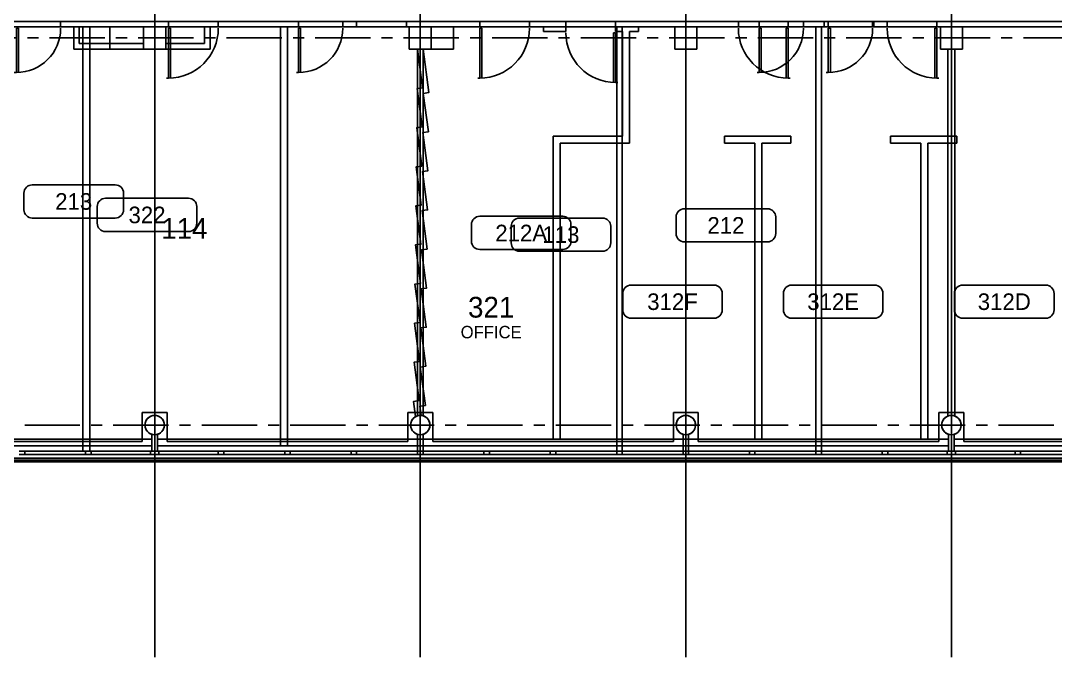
# Model space of a CAD drawing. Header units: inches. Extents: x -116 to 4157, y -436 to 3586.
# Drawn here: x 2633 to 3381, y 2417 to 2877 of the extents above; entities that cross this region are included whole.
import ezdxf
from ezdxf.enums import TextEntityAlignment as Align

# ---------------------------------------------------------------- set-up
doc = ezdxf.new("R2010")
doc.units = ezdxf.units.IN
doc.header["$LTSCALE"] = 32
doc.header["$MEASUREMENT"] = 0
doc.linetypes.add('CENTER', pattern=[2, 1.25, -0.25, 0.25, -0.25])
doc.layers.get('0').update_dxf_attribs({"color": 5, "linetype": 'CONTINUOUS'})
for name, color, linetype in [('F1-BLDG1', 7, 'CONTINUOUS'), ('F1-BLDG3', 161, 'CONTINUOUS'), ('f1-bldg4', 2, 'CONTINUOUS'), ('F1-DOOR1', 3, 'CONTINUOUS'), ('F1-RMNOS', 3, 'CONTINUOUS'), ('F1-WINDOW1', 1, 'CONTINUOUS'), ('F1-WINDOW2', 4, 'CONTINUOUS'), ('F2-BLDG1', 7, 'CONTINUOUS'), ('F2-BLDG3', 161, 'CONTINUOUS'), ('f2-bldg4', 2, 'CONTINUOUS'), ('F2-DOOR1', 3, 'CONTINUOUS'), ('F2-RMNOS', 3, 'CONTINUOUS'), ('F2-WINDOW1', 1, 'CONTINUOUS'), ('F2-WINDOW2', 4, 'CONTINUOUS'), ('F3-BLDG1', 7, 'CONTINUOUS'), ('F3-BLDG3', 161, 'CONTINUOUS'), ('f3-bldg4', 2, 'CONTINUOUS'), ('F3-DOOR1', 3, 'CONTINUOUS'), ('F3-RMNOS', 3, 'CONTINUOUS'), ('F3-WINDOW1', 1, 'CONTINUOUS'), ('F3-WINDOW2', 4, 'CONTINUOUS'), ('FB-BLDG1', 7, 'CONTINUOUS'), ('rmcode', 7, 'CONTINUOUS')]:
    doc.layers.add(name, color=color, linetype=linetype)
for name, color, linetype, plot in [('F1-CENTER-MISC', 240, 'CENTER', False), ('F1-COLUMN1', 8, 'CONTINUOUS', False), ('F2-COLUMN1', 8, 'CONTINUOUS', False), ('F3-COLUMN1', 8, 'CONTINUOUS', False), ('fb-centermisc1', 20, 'CENTER', False)]:
    doc.layers.add(name, color=color, linetype=linetype, plot=plot)
doc.styles.add('rmcode', font='noting.shx')
doc.styles.add('RMNOS', font='HANDLET.SHX')

# ---------------------------------------------------------------- blocks, each defined once
blk = doc.blocks.new('ADR-36L')
for p, q in [((0, 37), (-1.5, 37)), ((0, 1), (0, 37)), ((1.5, 1), (1.5, 36.97)), ((0, 1), (1.5, 1))]:
    blk.add_line(p, q)
blk.add_arc((0, 1), 36, 0, 90)
blk = doc.blocks.new('ADR-36R')
for p, q in [((-1.5, 1), (-1.5, 36.97)), ((0, 1), (0, 37)), ((0, 37), (1.5, 37)), ((0, 1), (-1.5, 1))]:
    blk.add_line(p, q)
blk.add_arc((0, 1), 36, 90, 180)
blk = doc.blocks.new('ADR-32R')
for p, q in [((-1.5, 1), (-1.5, 32.96)), ((0, 1), (0, 33)), ((0, 33), (1.5, 33)), ((0, 1), (-1.5, 1))]:
    blk.add_line(p, q)
blk.add_arc((0, 1), 32, 90, 180)
blk = doc.blocks.new('RMNOS')
at = {"color": 11}
for p, q in [((-0.3125, 0.125), (0.3125, 0.125)), ((-0.375, -0.0625), (-0.375, 0.0625)), ((0.375, 0.0625), (0.375, -0.0625)), ((0.3125, -0.125), (-0.3125, -0.125))]:
    blk.add_line(p, q, dxfattribs=at)
for centre, start, end in [((-0.3125, 0.0625), 90, 180), ((0.3125, 0.0625), 0, 90), ((-0.3125, -0.0625), 180, 270), ((0.3125, -0.0625), 270, 0)]:
    blk.add_arc(centre, 0.0625, start, end, dxfattribs=at)
at = {"color": 9, "style": 'RMNOS'}
blk.add_attdef('ROOM', text='', height=0.125, dxfattribs=at).set_placement((0, 0), align=Align.MIDDLE)
blk = doc.blocks.new('RMNOS-1')
at = {"color": 9, "style": 'RMNOS'}
blk.add_attdef('ROOM', text='', height=0.15625, dxfattribs=at).set_placement((0, 0), align=Align.MIDDLE)
at = {"layer": 'rmcode', "color": 61, "style": 'rmcode'}
for tag, p in [('RMCODE-1', (0, -0.1875)), ('RMCODE-2', (0, -0.34375))]:
    blk.add_attdef(tag, text='', height=0.09375, dxfattribs=at).set_placement(p, align=Align.MIDDLE)

msp = doc.modelspace()

# ---------------------------------------------------------------- linework, layer by layer
at = {"layer": 'F1-BLDG1'}
for p, q in [((2740.03, 2877), (2392.28, 2877)), ((2678.03, 2873), (2562.03, 2873)), ((2678.03, 2873), (2678.03, 2566)), ((2697.53, 2873), (2683.03, 2873)), ((2683.03, 2873), (2683.03, 2566)), ((2697.53, 2857), (2697.53, 2873)), ((2738.03, 2857), (2738.03, 2873)), ((2740.03, 2873), (2738.03, 2873)), ((2740.03, 2873), (2740.03, 2877)), ((3259.53, 2877), (2776.03, 2877)), ((2776.03, 2877), (2776.03, 2873)), ((2821.03, 2873), (2776.03, 2873)), ((2821.03, 2570), (2821.03, 2873)), ((2914.03, 2873), (2826.03, 2873)), ((2826.03, 2570), (2826.03, 2873)), ((2914.03, 2873), (2914.03, 2857)), ((3106.03, 2873), (2946.03, 2873)), ((2946.03, 2857), (2946.03, 2873)), ((3106.03, 2873), (3106.03, 2857)), ((3122.03, 2857), (3122.03, 2873)), ((3259.53, 2873), (3122.03, 2873)), ((3259.53, 2877), (3259.53, 2873)), ((3598.28, 2877), (3295.53, 2877)), ((3295.53, 2877), (3295.53, 2873)), ((3298.03, 2873), (3295.53, 2873)), ((3298.03, 2873), (3298.03, 2857)), ((3314.03, 2857), (3314.03, 2873)), ((3490.03, 2873), (3314.03, 2873)), ((2697.53, 2857), (2738.03, 2857)), ((2914.03, 2857), (2946.03, 2857)), ((3106.03, 2857), (3122.03, 2857)), ((3298.03, 2857), (3303.53, 2857)), ((3303.53, 2591.54), (3303.53, 2857)), ((3308.53, 2591.54), (3308.53, 2857)), ((3308.53, 2857), (3314.03, 2857)), ((2728.03, 2566), (2728.03, 2578.29)), ((2732.03, 2578.29), (2732.03, 2566)), ((3304.03, 2566), (3304.03, 2578.29)), ((3308.03, 2578.29), (3308.03, 2566)), ((2683.03, 2566), (2678.03, 2566)), ((2732.03, 2566), (2728.03, 2566)), ((3308.03, 2566), (3304.03, 2566))]:
    msp.add_line(p, q, dxfattribs=at)
for centre in [(2922.03, 2585), (3114.03, 2585)]:
    msp.add_circle(centre, 7, dxfattribs=at)
for centre, start, end in [((2730.03, 2585), 286.60155, 253.39845), ((3306.03, 2585), 110.92483, 253.39845), ((3306.03, 2585), 286.60155, 69.07517)]:
    msp.add_arc(centre, 7, start, end, dxfattribs=at)
at = {"layer": 'F1-BLDG3'}
for p, q in [((2348.03, 2570), (2678.03, 2570)), ((2683.03, 2570), (2728.03, 2570)), ((2732.03, 2570), (3304.03, 2570)), ((3308.03, 2570), (3688.03, 2570)), ((3880.03, 2559.5), (1816.03, 2559.5))]:
    msp.add_line(p, q, dxfattribs=at)
at = {"layer": 'f1-bldg4'}
for p, q in [((2678.03, 2574.75), (2348.03, 2574.75)), ((2728.03, 2574.75), (2683.03, 2574.75)), ((2821.03, 2574.75), (2732.03, 2574.75)), ((3304.03, 2574.75), (2826.03, 2574.75)), ((3688.03, 2574.75), (3308.03, 2574.75)), ((3880.03, 2558.5), (1816.03, 2558.5))]:
    msp.add_line(p, q, dxfattribs=at)
at = {"layer": 'F1-CENTER-MISC'}
for p, q in [((2730.03, 3317), (2730.03, 2417)), ((2730.03, 3317), (2730.03, 2417)), ((2922.03, 3317), (2922.03, 2417)), ((2922.03, 3317), (2922.03, 2417)), ((3114.03, 3317), (3114.03, 2417)), ((3114.03, 3317), (3114.03, 2417)), ((3306.03, 3317), (3306.03, 2417)), ((3306.03, 3317), (3306.03, 2417)), ((3956.03, 2873), (1688.03, 2873)), ((3956.03, 2585), (1688.03, 2585))]:
    msp.add_line(p, q, dxfattribs=at)
at = {"layer": 'F1-COLUMN1'}
for p, q in [((2738.03, 2873), (2722.03, 2873)), ((2722.03, 2873), (2722.03, 2857)), ((2738.03, 2857), (2738.03, 2873)), ((2930.03, 2873), (2914.03, 2873)), ((2914.03, 2873), (2914.03, 2857)), ((2930.03, 2857), (2930.03, 2873)), ((3122.03, 2873), (3106.03, 2873)), ((3106.03, 2873), (3106.03, 2857)), ((3122.03, 2857), (3122.03, 2873)), ((3314.03, 2873), (3298.03, 2873)), ((3298.03, 2873), (3298.03, 2857)), ((3314.03, 2857), (3314.03, 2873)), ((2722.03, 2857), (2738.03, 2857)), ((2914.03, 2857), (2930.03, 2857)), ((3106.03, 2857), (3122.03, 2857)), ((3298.03, 2857), (3314.03, 2857))]:
    msp.add_line(p, q, dxfattribs=at)
for centre in [(2730.03, 2585), (2922.03, 2585), (3114.03, 2585), (3306.03, 2585)]:
    msp.add_circle(centre, 7, dxfattribs=at)
at = {"layer": 'F1-WINDOW1'}
for p, q in [((2636.03, 2566), (2680.03, 2566)), ((2684.03, 2566), (2727.03, 2566)), ((2733.03, 2566), (2776.03, 2566)), ((2780.03, 2566), (2824.03, 2566)), ((2828.03, 2566), (2872.03, 2566)), ((2876.03, 2566), (2920.03, 2566)), ((2924.03, 2566), (2968.03, 2566)), ((2972.03, 2566), (3016.03, 2566)), ((3020.03, 2566), (3064.03, 2566)), ((3068.03, 2566), (3112.03, 2566)), ((3116.03, 2566), (3160.03, 2566)), ((3164.03, 2566), (3208.03, 2566)), ((3212.03, 2566), (3256.03, 2566)), ((3260.03, 2566), (3303.03, 2566)), ((3309.03, 2566), (3352.03, 2566)), ((3356.03, 2566), (3400.03, 2566)), ((2636.03, 2563.75), (2680.03, 2563.75)), ((2684.03, 2563.75), (2727.03, 2563.75)), ((2733.03, 2563.75), (2776.03, 2563.75)), ((2780.03, 2563.75), (2824.03, 2563.75)), ((2828.03, 2563.75), (2872.03, 2563.75)), ((2876.03, 2563.75), (2920.03, 2563.75)), ((2924.03, 2563.75), (2968.03, 2563.75)), ((2972.03, 2563.75), (3016.03, 2563.75)), ((3020.03, 2563.75), (3064.03, 2563.75)), ((3068.03, 2563.75), (3112.03, 2563.75)), ((3116.03, 2563.75), (3160.03, 2563.75)), ((3164.03, 2563.75), (3208.03, 2563.75)), ((3212.03, 2563.75), (3256.03, 2563.75)), ((3260.03, 2563.75), (3303.03, 2563.75)), ((3309.03, 2563.75), (3352.03, 2563.75)), ((3356.03, 2563.75), (3400.03, 2563.75))]:
    msp.add_line(p, q, dxfattribs=at)
at = {"layer": 'F1-WINDOW2'}
for p, q in [((2636.03, 2566), (2632.03, 2566)), ((2636.03, 2563.75), (2636.03, 2566)), ((2684.03, 2566), (2680.03, 2566)), ((2680.03, 2566), (2680.03, 2563.75)), ((2684.03, 2563.75), (2684.03, 2566)), ((2730.03, 2566), (2727.03, 2566)), ((2727.03, 2566), (2727.03, 2563.75)), ((2730.03, 2566), (2733.03, 2566)), ((2733.03, 2566), (2733.03, 2563.75)), ((2776.03, 2566), (2776.03, 2563.75)), ((2780.03, 2566), (2776.03, 2566)), ((2780.03, 2563.75), (2780.03, 2566)), ((2824.03, 2566), (2824.03, 2563.75)), ((2828.03, 2566), (2824.03, 2566)), ((2828.03, 2563.75), (2828.03, 2566)), ((2876.03, 2566), (2872.03, 2566)), ((2872.03, 2566), (2872.03, 2563.75)), ((2876.03, 2563.75), (2876.03, 2566)), ((2922.03, 2566), (2920.03, 2566)), ((2920.03, 2566), (2920.03, 2563.75)), ((2922.03, 2566), (2924.03, 2566)), ((2924.03, 2566), (2924.03, 2563.75)), ((2968.03, 2566), (2968.03, 2563.75)), ((2972.03, 2566), (2968.03, 2566)), ((2972.03, 2563.75), (2972.03, 2566)), ((3016.03, 2566), (3016.03, 2563.75)), ((3020.03, 2566), (3016.03, 2566)), ((3020.03, 2563.75), (3020.03, 2566)), ((3068.03, 2566), (3064.03, 2566)), ((3064.03, 2566), (3064.03, 2563.75)), ((3068.03, 2563.75), (3068.03, 2566)), ((3114.03, 2566), (3112.03, 2566)), ((3112.03, 2566), (3112.03, 2563.75)), ((3114.03, 2566), (3116.03, 2566)), ((3116.03, 2566), (3116.03, 2563.75)), ((3160.03, 2566), (3160.03, 2563.75)), ((3164.03, 2566), (3160.03, 2566)), ((3164.03, 2563.75), (3164.03, 2566)), ((3208.03, 2566), (3208.03, 2563.75)), ((3212.03, 2566), (3208.03, 2566)), ((3212.03, 2563.75), (3212.03, 2566)), ((3260.03, 2566), (3256.03, 2566)), ((3256.03, 2566), (3256.03, 2563.75)), ((3260.03, 2563.75), (3260.03, 2566)), ((3306.03, 2566), (3303.03, 2566)), ((3303.03, 2566), (3303.03, 2563.75)), ((3306.03, 2566), (3309.03, 2566)), ((3309.03, 2566), (3309.03, 2563.75)), ((3352.03, 2566), (3352.03, 2563.75)), ((3356.03, 2566), (3352.03, 2566)), ((3356.03, 2563.75), (3356.03, 2566)), ((2632.03, 2563.75), (2636.03, 2563.75)), ((2680.03, 2563.75), (2684.03, 2563.75)), ((2727.03, 2563.75), (2730.03, 2563.75)), ((2733.03, 2563.75), (2730.03, 2563.75)), ((2776.03, 2563.75), (2780.03, 2563.75)), ((2824.03, 2563.75), (2828.03, 2563.75)), ((2872.03, 2563.75), (2876.03, 2563.75)), ((2920.03, 2563.75), (2922.03, 2563.75)), ((2924.03, 2563.75), (2922.03, 2563.75)), ((2968.03, 2563.75), (2972.03, 2563.75)), ((3016.03, 2563.75), (3020.03, 2563.75)), ((3064.03, 2563.75), (3068.03, 2563.75)), ((3112.03, 2563.75), (3114.03, 2563.75)), ((3116.03, 2563.75), (3114.03, 2563.75)), ((3160.03, 2563.75), (3164.03, 2563.75)), ((3208.03, 2563.75), (3212.03, 2563.75)), ((3256.03, 2563.75), (3260.03, 2563.75)), ((3303.03, 2563.75), (3306.03, 2563.75)), ((3309.03, 2563.75), (3306.03, 2563.75)), ((3352.03, 2563.75), (3356.03, 2563.75))]:
    msp.add_line(p, q, dxfattribs=at)
at = {"layer": 'F2-BLDG1'}
for p, q in [((2876.03, 2877), (2400.53, 2877)), ((2697.53, 2873), (2546.03, 2873)), ((2697.53, 2873), (2697.53, 2857)), ((2876.03, 2873), (2738.03, 2873)), ((2738.03, 2857), (2738.03, 2873)), ((2876.03, 2873), (2876.03, 2877)), ((2912.03, 2873), (2912.03, 2877)), ((2965.03, 2877), (2912.03, 2877)), ((2914.03, 2873), (2912.03, 2873)), ((2914.03, 2873), (2914.03, 2857)), ((2946.03, 2873), (2965.03, 2873)), ((2946.03, 2873), (2946.03, 2857)), ((2965.03, 2873), (2965.03, 2877)), ((3001.03, 2873), (3001.03, 2877)), ((3152.03, 2877), (3001.03, 2877)), ((3001.03, 2873), (3106.03, 2873)), ((3064.03, 2566), (3064.03, 2873)), ((3068.03, 2566), (3068.03, 2873)), ((3106.03, 2873), (3106.03, 2857)), ((3122.03, 2873), (3152.03, 2873)), ((3122.03, 2857), (3122.03, 2873)), ((3152.03, 2873), (3152.03, 2877)), ((3214.03, 2877), (3188.03, 2877)), ((3188.03, 2873), (3188.03, 2877)), ((3188.03, 2873), (3208.03, 2873)), ((3208.03, 2566), (3208.03, 2873)), ((3212.03, 2566), (3212.03, 2873)), ((3212.03, 2873), (3214.03, 2873)), ((3214.03, 2873), (3214.03, 2877)), ((3640.03, 2877), (3250.03, 2877)), ((3250.03, 2873), (3250.03, 2877)), ((3250.03, 2873), (3298.03, 2873)), ((3298.03, 2873), (3298.03, 2857)), ((3314.03, 2873), (3490.03, 2873)), ((3314.03, 2857), (3314.03, 2873)), ((2697.53, 2857), (2738.03, 2857)), ((2914.03, 2857), (2920.03, 2857)), ((2920.03, 2857), (2920.03, 2591.71)), ((2924.03, 2857), (2924.03, 2591.71)), ((2924.03, 2857), (2946.03, 2857)), ((3106.03, 2857), (3122.03, 2857)), ((3298.03, 2857), (3314.03, 2857)), ((2728.03, 2566), (2728.03, 2578.29)), ((2732.03, 2578.29), (2732.03, 2566)), ((2920.03, 2566), (2920.03, 2578.29)), ((2924.03, 2578.29), (2924.03, 2566)), ((3112.03, 2566), (3112.03, 2578.29)), ((3116.03, 2578.29), (3116.03, 2566)), ((3304.03, 2566), (3304.03, 2578.29)), ((3308.03, 2578.29), (3308.03, 2566)), ((2732.03, 2566), (2728.03, 2566)), ((2732.03, 2566), (2728.03, 2566)), ((2924.03, 2566), (2920.03, 2566)), ((3116.03, 2566), (3112.03, 2566)), ((3116.03, 2566), (3112.03, 2566)), ((3208.03, 2566), (3212.03, 2566)), ((3308.03, 2566), (3304.03, 2566)), ((3308.03, 2566), (3304.03, 2566)), ((3308.03, 2566), (3304.03, 2566))]:
    msp.add_line(p, q, dxfattribs=at)
for centre, start, end in [((2730.03, 2585), 286.60155, 253.39845), ((2922.03, 2585), 106.60155, 253.39845), ((2922.03, 2585), 286.60155, 73.39845), ((3114.03, 2585), 286.60155, 253.39845), ((3306.03, 2585), 286.60155, 253.39845)]:
    msp.add_arc(centre, 7, start, end, dxfattribs=at)
at = {"layer": 'F2-BLDG3'}
for p, q in [((2540.03, 2570), (2728.03, 2570)), ((2732.03, 2570), (2920.03, 2570)), ((2924.03, 2570), (3064.03, 2570)), ((3068.03, 2570), (3112.03, 2570)), ((3116.03, 2570), (3208.03, 2570)), ((3212.03, 2570), (3304.03, 2570)), ((3308.03, 2570), (3496.03, 2570)), ((3880.03, 2559.5), (1816.03, 2559.5))]:
    msp.add_line(p, q, dxfattribs=at)
at = {"layer": 'f2-bldg4'}
for p, q in [((2728.03, 2574.75), (2540.03, 2574.75)), ((2920.03, 2574.75), (2732.03, 2574.75)), ((3064.03, 2574.75), (2924.03, 2574.75)), ((3112.03, 2574.75), (3068.03, 2574.75)), ((3208.03, 2574.75), (3116.03, 2574.75)), ((3304.03, 2574.75), (3212.03, 2574.75)), ((3496.03, 2574.75), (3308.03, 2574.75)), ((3880.03, 2558.5), (1816.03, 2558.5))]:
    msp.add_line(p, q, dxfattribs=at)
at = {"layer": 'F2-COLUMN1'}
for p, q in [((2738.03, 2873), (2697.53, 2873)), ((2697.53, 2873), (2697.53, 2857)), ((2738.03, 2857), (2738.03, 2873)), ((2914.03, 2873), (2914.03, 2857)), ((2946.03, 2873), (2914.03, 2873)), ((3106.03, 2873), (3106.03, 2857)), ((3122.03, 2873), (3106.03, 2873)), ((3122.03, 2857), (3122.03, 2873)), ((3298.03, 2873), (3298.03, 2857)), ((3314.03, 2873), (3298.03, 2873)), ((3314.03, 2857), (3314.03, 2873)), ((2697.53, 2857), (2738.03, 2857)), ((2914.03, 2857), (2946.03, 2857)), ((3106.03, 2857), (3122.03, 2857)), ((3298.03, 2857), (3314.03, 2857))]:
    msp.add_line(p, q, dxfattribs=at)
for centre in [(2730.03, 2585), (2922.03, 2585), (3114.03, 2585), (3306.03, 2585)]:
    msp.add_circle(centre, 7, dxfattribs=at)
at = {"layer": 'F2-WINDOW1'}
for p, q in [((2636.03, 2566), (2680.03, 2566)), ((2684.03, 2566), (2727.03, 2566)), ((2733.03, 2566), (2776.03, 2566)), ((2780.03, 2566), (2824.03, 2566)), ((2828.03, 2566), (2872.03, 2566)), ((2876.03, 2566), (2920.03, 2566)), ((2924.03, 2566), (2968.03, 2566)), ((2972.03, 2566), (3016.03, 2566)), ((3020.03, 2566), (3064.03, 2566)), ((3068.03, 2566), (3112.03, 2566)), ((3116.03, 2566), (3160.03, 2566)), ((3164.03, 2566), (3208.03, 2566)), ((3212.03, 2566), (3256.03, 2566)), ((3260.03, 2566), (3303.03, 2566)), ((3309.03, 2566), (3352.03, 2566)), ((3356.03, 2566), (3400.03, 2566)), ((2636.03, 2563.75), (2680.03, 2563.75)), ((2684.03, 2563.75), (2727.03, 2563.75)), ((2733.03, 2563.75), (2776.03, 2563.75)), ((2780.03, 2563.75), (2824.03, 2563.75)), ((2828.03, 2563.75), (2872.03, 2563.75)), ((2876.03, 2563.75), (2920.03, 2563.75)), ((2924.03, 2563.75), (2968.03, 2563.75)), ((2972.03, 2563.75), (3016.03, 2563.75)), ((3020.03, 2563.75), (3064.03, 2563.75)), ((3068.03, 2563.75), (3112.03, 2563.75)), ((3116.03, 2563.75), (3160.03, 2563.75)), ((3164.03, 2563.75), (3208.03, 2563.75)), ((3212.03, 2563.75), (3256.03, 2563.75)), ((3260.03, 2563.75), (3303.03, 2563.75)), ((3309.03, 2563.75), (3352.03, 2563.75)), ((3356.03, 2563.75), (3400.03, 2563.75))]:
    msp.add_line(p, q, dxfattribs=at)
at = {"layer": 'F2-WINDOW2'}
for p, q in [((2636.03, 2566), (2632.03, 2566)), ((2636.03, 2563.75), (2636.03, 2566)), ((2684.03, 2566), (2680.03, 2566)), ((2680.03, 2566), (2680.03, 2563.75)), ((2684.03, 2563.75), (2684.03, 2566)), ((2727.03, 2566), (2727.03, 2563.75)), ((2727.03, 2566), (2733.03, 2566)), ((2730.03, 2566), (2727.03, 2566)), ((2733.03, 2566), (2733.03, 2563.75)), ((2776.03, 2566), (2776.03, 2563.75)), ((2780.03, 2566), (2776.03, 2566)), ((2780.03, 2563.75), (2780.03, 2566)), ((2824.03, 2566), (2824.03, 2563.75)), ((2828.03, 2566), (2824.03, 2566)), ((2828.03, 2563.75), (2828.03, 2566)), ((2876.03, 2566), (2872.03, 2566)), ((2872.03, 2566), (2872.03, 2563.75)), ((2876.03, 2563.75), (2876.03, 2566)), ((2920.03, 2566), (2922.03, 2566)), ((2922.03, 2566), (2920.03, 2566)), ((2920.03, 2566), (2920.03, 2563.75)), ((2922.03, 2566), (2924.03, 2566)), ((2922.03, 2566), (2924.03, 2566)), ((2924.03, 2566), (2924.03, 2563.75)), ((2968.03, 2566), (2968.03, 2563.75)), ((2972.03, 2566), (2968.03, 2566)), ((2972.03, 2563.75), (2972.03, 2566)), ((3016.03, 2566), (3016.03, 2563.75)), ((3020.03, 2566), (3016.03, 2566)), ((3020.03, 2563.75), (3020.03, 2566)), ((3068.03, 2566), (3064.03, 2566)), ((3064.03, 2566), (3064.03, 2563.75)), ((3068.03, 2563.75), (3068.03, 2566)), ((3112.03, 2566), (3116.03, 2566)), ((3112.03, 2566), (3112.03, 2563.75)), ((3116.03, 2566), (3116.03, 2563.75)), ((3160.03, 2566), (3160.03, 2563.75)), ((3164.03, 2566), (3160.03, 2566)), ((3164.03, 2563.75), (3164.03, 2566)), ((3208.03, 2566), (3212.03, 2566)), ((3208.03, 2566), (3208.03, 2563.75)), ((3212.03, 2566), (3208.03, 2566)), ((3212.03, 2563.75), (3212.03, 2566)), ((3260.03, 2566), (3256.03, 2566)), ((3256.03, 2566), (3256.03, 2563.75)), ((3260.03, 2563.75), (3260.03, 2566)), ((3306.03, 2566), (3303.03, 2566)), ((3303.03, 2566), (3303.03, 2563.75)), ((3306.03, 2566), (3303.03, 2566)), ((3306.03, 2566), (3309.03, 2566)), ((3309.03, 2566), (3309.03, 2563.75)), ((3352.03, 2566), (3352.03, 2563.75)), ((3356.03, 2566), (3352.03, 2566)), ((3356.03, 2563.75), (3356.03, 2566)), ((2632.03, 2563.75), (2636.03, 2563.75)), ((2680.03, 2563.75), (2684.03, 2563.75)), ((2727.03, 2563.75), (2730.03, 2563.75)), ((2733.03, 2563.75), (2730.03, 2563.75)), ((2776.03, 2563.75), (2780.03, 2563.75)), ((2824.03, 2563.75), (2828.03, 2563.75)), ((2872.03, 2563.75), (2876.03, 2563.75)), ((2920.03, 2563.75), (2922.03, 2563.75)), ((2924.03, 2563.75), (2922.03, 2563.75)), ((2968.03, 2563.75), (2972.03, 2563.75)), ((3016.03, 2563.75), (3020.03, 2563.75)), ((3064.03, 2563.75), (3068.03, 2563.75)), ((3112.03, 2563.75), (3114.03, 2563.75)), ((3116.03, 2563.75), (3114.03, 2563.75)), ((3160.03, 2563.75), (3164.03, 2563.75)), ((3208.03, 2563.75), (3212.03, 2563.75)), ((3256.03, 2563.75), (3260.03, 2563.75)), ((3303.03, 2563.75), (3306.03, 2563.75)), ((3309.03, 2563.75), (3306.03, 2563.75)), ((3352.03, 2563.75), (3356.03, 2563.75))]:
    msp.add_line(p, q, dxfattribs=at)
at = {"layer": 'F3-BLDG1'}
for p, q in [((2834.03, 2877), (2662.03, 2877)), ((2662.03, 2873), (2662.03, 2877)), ((2671.53, 2873), (2662.03, 2873)), ((2671.53, 2857), (2671.53, 2873)), ((2834.03, 2873), (2770.03, 2873)), ((2770.03, 2857), (2770.03, 2873)), ((2834.03, 2873), (2834.03, 2877)), ((2866.03, 2873), (2866.03, 2877)), ((3027.28, 2877), (2866.03, 2877)), ((2914.03, 2873), (2866.03, 2873)), ((2914.03, 2873), (2914.03, 2857)), ((2930.03, 2857), (2930.03, 2873)), ((3011.03, 2873), (2930.03, 2873)), ((3011.03, 2873), (3011.03, 2869.75)), ((3027.28, 2877), (3027.28, 2869.75)), ((3167.03, 2877), (3063.28, 2877)), ((3063.28, 2877), (3063.28, 2869.75)), ((3106.03, 2873), (3079.78, 2873)), ((3079.78, 2873), (3079.78, 2869.75)), ((3106.03, 2873), (3106.03, 2857)), ((3167.03, 2873), (3122.03, 2873)), ((3122.03, 2857), (3122.03, 2873)), ((3167.03, 2877), (3167.03, 2873)), ((3199.03, 2877), (3199.03, 2873)), ((3217.03, 2877), (3199.03, 2877)), ((3217.03, 2873), (3199.03, 2873)), ((3217.03, 2877), (3217.03, 2873)), ((3591.03, 2877), (3249.03, 2877)), ((3249.03, 2877), (3249.03, 2873)), ((3298.03, 2873), (3249.03, 2873)), ((3298.03, 2873), (3298.03, 2857)), ((3490.03, 2873), (3314.03, 2873)), ((3314.03, 2857), (3314.03, 2873)), ((3011.03, 2869.75), (3027.28, 2869.75)), ((3068.28, 2869.75), (3063.28, 2869.75)), ((3068.28, 2869.75), (3068.28, 2794)), ((3079.78, 2869.75), (3073.28, 2869.75)), ((3073.28, 2869.75), (3073.28, 2789)), ((2770.03, 2857), (2671.53, 2857)), ((3106.03, 2857), (3122.03, 2857)), ((3298.03, 2857), (3314.03, 2857)), ((3018.16, 2794), (3018.16, 2574.75)), ((3068.28, 2794), (3018.16, 2794)), ((3023.16, 2789), (3023.16, 2574.75)), ((3073.28, 2789), (3023.16, 2789)), ((2728.03, 2566), (2728.03, 2578.29)), ((2732.03, 2578.29), (2732.03, 2566)), ((2920.03, 2566), (2920.03, 2578.29)), ((2924.03, 2578.29), (2924.03, 2566)), ((3018.16, 2574.75), (3023.16, 2574.75)), ((3112.03, 2566), (3112.03, 2578.29)), ((3116.03, 2578.29), (3116.03, 2566)), ((3304.03, 2566), (3304.03, 2578.29)), ((3308.03, 2578.29), (3308.03, 2566)), ((2732.03, 2566), (2728.03, 2566)), ((2776.03, 2566), (2780.03, 2566)), ((2924.03, 2566), (2920.03, 2566)), ((2924.03, 2566), (2920.03, 2566)), ((3016.03, 2566), (3020.03, 2566)), ((3064.03, 2566), (3068.03, 2566)), ((3116.03, 2566), (3112.03, 2566)), ((3160.03, 2566), (3164.03, 2566)), ((3208.03, 2566), (3212.03, 2566)), ((3308.03, 2566), (3304.03, 2566)), ((3308.03, 2566), (3304.03, 2566))]:
    msp.add_line(p, q, dxfattribs=at)
for points in [[(2914.03, 2857), (2920.01, 2857), (2923.71, 2828.91), (2919.75, 2828.38), (2923.4, 2800.62), (2919.44, 2800.1), (2923.09, 2772.34), (2919.12, 2771.82), (2922.78, 2744.06), (2918.81, 2743.54), (2922.47, 2715.78), (2918.5, 2715.25), (2922.16, 2687.49), (2918.19, 2686.97), (2921.85, 2659.21), (2917.88, 2658.69), (2921.54, 2630.93), (2917.57, 2630.41), (2921.22, 2602.65), (2917.26, 2602.12), (2918.7, 2591.16)], [(2930.03, 2857), (2924.05, 2857), (2928.2, 2825.46), (2924.23, 2824.94), (2927.89, 2797.18), (2923.92, 2796.66), (2927.58, 2768.9), (2923.61, 2768.38), (2927.27, 2740.61), (2923.3, 2740.09), (2926.96, 2712.33), (2922.99, 2711.81), (2926.65, 2684.05), (2922.68, 2683.53), (2926.33, 2655.77), (2922.37, 2655.24), (2926.02, 2627.48), (2922.06, 2626.96), (2925.71, 2599.2), (2921.75, 2598.68), (2922.63, 2591.97)]]:
    msp.add_lwpolyline(points, dxfattribs=at)
for centre, start, end in [((2730.03, 2585), 286.60155, 253.39845), ((2922.03, 2585), 118.39746, 253.39845), ((2922.03, 2585), 286.60155, 85.10019), ((3114.03, 2585), 286.60155, 253.39845), ((3306.03, 2585), 286.60155, 253.39845)]:
    msp.add_arc(centre, 7, start, end, dxfattribs=at)
at = {"layer": 'F3-BLDG3'}
for p, q in [((2722.03, 2873), (2675.53, 2873)), ((2675.53, 2861), (2675.53, 2873)), ((2722.03, 2861), (2722.03, 2873)), ((2766.03, 2873), (2738.03, 2873)), ((2738.03, 2873), (2738.03, 2861)), ((2766.03, 2861), (2766.03, 2873)), ((2722.03, 2861), (2675.53, 2861)), ((2766.03, 2861), (2738.03, 2861)), ((2540.03, 2570), (2728.03, 2570)), ((2732.03, 2570), (2920.03, 2570)), ((2924.03, 2570), (3112.03, 2570)), ((3116.03, 2570), (3304.03, 2570)), ((3308.03, 2570), (3496.03, 2570)), ((3880.03, 2559.5), (1772.03, 2559.5))]:
    msp.add_line(p, q, dxfattribs=at)
at = {"layer": 'f3-bldg4'}
for p, q in [((2728.03, 2574.75), (2540.03, 2574.75)), ((2920.03, 2574.75), (2732.03, 2574.75)), ((3112.03, 2574.75), (2924.03, 2574.75)), ((3304.03, 2574.75), (3116.03, 2574.75)), ((3496.03, 2574.75), (3308.03, 2574.75)), ((3880.03, 2558.5), (1816.03, 2558.5))]:
    msp.add_line(p, q, dxfattribs=at)
at = {"layer": 'F3-COLUMN1'}
for p, q in [((2738.03, 2873), (2722.03, 2873)), ((2722.03, 2873), (2722.03, 2857)), ((2738.03, 2857), (2738.03, 2873)), ((2930.03, 2873), (2914.03, 2873)), ((2914.03, 2873), (2914.03, 2857)), ((2930.03, 2857), (2930.03, 2873)), ((3122.03, 2873), (3106.03, 2873)), ((3106.03, 2873), (3106.03, 2857)), ((3122.03, 2857), (3122.03, 2873)), ((3314.03, 2873), (3298.03, 2873)), ((3298.03, 2873), (3298.03, 2857)), ((3314.03, 2857), (3314.03, 2873)), ((2722.03, 2857), (2738.03, 2857)), ((2914.03, 2857), (2930.03, 2857)), ((3106.03, 2857), (3122.03, 2857)), ((3298.03, 2857), (3314.03, 2857))]:
    msp.add_line(p, q, dxfattribs=at)
for centre in [(2730.03, 2585), (2922.03, 2585), (3114.03, 2585), (3306.03, 2585)]:
    msp.add_circle(centre, 7, dxfattribs=at)
at = {"layer": 'F3-WINDOW1'}
for p, q in [((2636.03, 2566), (2680.03, 2566)), ((2684.03, 2566), (2727.03, 2566)), ((2733.03, 2566), (2776.03, 2566)), ((2780.03, 2566), (2824.03, 2566)), ((2828.03, 2566), (2872.03, 2566)), ((2876.03, 2566), (2920.03, 2566)), ((2924.03, 2566), (2968.03, 2566)), ((2972.03, 2566), (3016.03, 2566)), ((3020.03, 2566), (3064.03, 2566)), ((3068.03, 2566), (3112.03, 2566)), ((3116.03, 2566), (3160.03, 2566)), ((3164.03, 2566), (3208.03, 2566)), ((3212.03, 2566), (3256.03, 2566)), ((3260.03, 2566), (3303.03, 2566)), ((3309.03, 2566), (3352.03, 2566)), ((3356.03, 2566), (3400.03, 2566)), ((2636.03, 2563.75), (2680.03, 2563.75)), ((2684.03, 2563.75), (2727.03, 2563.75)), ((2733.03, 2563.75), (2776.03, 2563.75)), ((2780.03, 2563.75), (2824.03, 2563.75)), ((2828.03, 2563.75), (2872.03, 2563.75)), ((2876.03, 2563.75), (2920.03, 2563.75)), ((2924.03, 2563.75), (2968.03, 2563.75)), ((2972.03, 2563.75), (3016.03, 2563.75)), ((3020.03, 2563.75), (3064.03, 2563.75)), ((3068.03, 2563.75), (3112.03, 2563.75)), ((3116.03, 2563.75), (3160.03, 2563.75)), ((3164.03, 2563.75), (3208.03, 2563.75)), ((3212.03, 2563.75), (3256.03, 2563.75)), ((3260.03, 2563.75), (3303.03, 2563.75)), ((3309.03, 2563.75), (3352.03, 2563.75)), ((3356.03, 2563.75), (3400.03, 2563.75))]:
    msp.add_line(p, q, dxfattribs=at)
at = {"layer": 'F3-WINDOW2'}
for p, q in [((3190.03, 2794), (3142.03, 2794)), ((3142.03, 2794), (3142.03, 2789)), ((3190.03, 2794), (3190.03, 2789)), ((3262.03, 2794), (3262.03, 2789)), ((3310.03, 2794), (3262.03, 2794)), ((3310.03, 2794), (3310.03, 2789)), ((3164.03, 2789), (3142.03, 2789)), ((3164.03, 2789), (3164.03, 2574.75)), ((3190.03, 2789), (3169.03, 2789)), ((3169.03, 2789), (3169.03, 2574.75)), ((3284.03, 2789), (3262.03, 2789)), ((3284.03, 2789), (3284.03, 2574.75)), ((3289.03, 2789), (3289.03, 2574.75)), ((3310.03, 2789), (3289.03, 2789)), ((2636.03, 2566), (2632.03, 2566)), ((2636.03, 2563.75), (2636.03, 2566)), ((2680.03, 2566), (2680.03, 2563.75)), ((2684.03, 2566), (2680.03, 2566)), ((2684.03, 2563.75), (2684.03, 2566)), ((2727.03, 2566), (2733.03, 2566)), ((2727.03, 2566), (2727.03, 2563.75)), ((2733.03, 2566), (2733.03, 2563.75)), ((2780.03, 2566), (2776.03, 2566)), ((2776.03, 2566), (2776.03, 2563.75)), ((2780.03, 2563.75), (2780.03, 2566)), ((2828.03, 2566), (2824.03, 2566)), ((2824.03, 2566), (2824.03, 2563.75)), ((2828.03, 2563.75), (2828.03, 2566)), ((2872.03, 2566), (2872.03, 2563.75)), ((2876.03, 2566), (2872.03, 2566)), ((2876.03, 2563.75), (2876.03, 2566)), ((2920.03, 2566), (2920.03, 2563.75)), ((2922.03, 2566), (2920.03, 2566)), ((2920.03, 2566), (2922.03, 2566)), ((2922.03, 2566), (2924.03, 2566)), ((2922.03, 2566), (2924.03, 2566)), ((2924.03, 2566), (2924.03, 2563.75)), ((2972.03, 2566), (2968.03, 2566)), ((2968.03, 2566), (2968.03, 2563.75)), ((2972.03, 2563.75), (2972.03, 2566)), ((3020.03, 2566), (3016.03, 2566)), ((3016.03, 2566), (3016.03, 2563.75)), ((3020.03, 2563.75), (3020.03, 2566)), ((3064.03, 2566), (3064.03, 2563.75)), ((3068.03, 2566), (3064.03, 2566)), ((3068.03, 2563.75), (3068.03, 2566)), ((3112.03, 2566), (3112.03, 2563.75)), ((3112.03, 2566), (3116.03, 2566)), ((3116.03, 2566), (3116.03, 2563.75)), ((3164.03, 2566), (3160.03, 2566)), ((3160.03, 2566), (3160.03, 2563.75)), ((3164.03, 2563.75), (3164.03, 2566)), ((3212.03, 2566), (3208.03, 2566)), ((3208.03, 2566), (3208.03, 2563.75)), ((3208.03, 2566), (3212.03, 2566)), ((3212.03, 2563.75), (3212.03, 2566)), ((3256.03, 2566), (3256.03, 2563.75)), ((3260.03, 2566), (3256.03, 2566)), ((3260.03, 2563.75), (3260.03, 2566)), ((3303.03, 2566), (3303.03, 2563.75)), ((3306.03, 2566), (3303.03, 2566)), ((3306.03, 2566), (3309.03, 2566)), ((3309.03, 2566), (3309.03, 2563.75)), ((3356.03, 2566), (3352.03, 2566)), ((3352.03, 2566), (3352.03, 2563.75)), ((3356.03, 2563.75), (3356.03, 2566)), ((2632.03, 2563.75), (2636.03, 2563.75)), ((2680.03, 2563.75), (2684.03, 2563.75)), ((2727.03, 2563.75), (2730.03, 2563.75)), ((2733.03, 2563.75), (2730.03, 2563.75)), ((2776.03, 2563.75), (2780.03, 2563.75)), ((2824.03, 2563.75), (2828.03, 2563.75)), ((2872.03, 2563.75), (2876.03, 2563.75)), ((2920.03, 2563.75), (2922.03, 2563.75)), ((2924.03, 2563.75), (2922.03, 2563.75)), ((2968.03, 2563.75), (2972.03, 2563.75)), ((3016.03, 2563.75), (3020.03, 2563.75)), ((3064.03, 2563.75), (3068.03, 2563.75)), ((3112.03, 2563.75), (3114.03, 2563.75)), ((3116.03, 2563.75), (3114.03, 2563.75)), ((3160.03, 2563.75), (3164.03, 2563.75)), ((3208.03, 2563.75), (3212.03, 2563.75)), ((3256.03, 2563.75), (3260.03, 2563.75)), ((3303.03, 2563.75), (3306.03, 2563.75)), ((3309.03, 2563.75), (3306.03, 2563.75)), ((3352.03, 2563.75), (3356.03, 2563.75))]:
    msp.add_line(p, q, dxfattribs=at)
at = {"layer": 'FB-BLDG1'}
for p, q in [((2722.03, 2857), (2722.03, 2873)), ((2722.03, 2873), (2738.03, 2873)), ((2738.03, 2873), (2738.03, 2857)), ((2914.03, 2857), (2914.03, 2873)), ((2914.03, 2873), (2930.03, 2873)), ((2930.03, 2873), (2930.03, 2857)), ((3106.03, 2857), (3106.03, 2873)), ((3106.03, 2873), (3122.03, 2873)), ((3122.03, 2873), (3122.03, 2857)), ((3298.03, 2857), (3298.03, 2873)), ((3298.03, 2873), (3314.03, 2873)), ((3314.03, 2873), (3314.03, 2857)), ((2738.03, 2857), (2722.03, 2857)), ((2930.03, 2857), (2914.03, 2857)), ((3122.03, 2857), (3106.03, 2857)), ((3314.03, 2857), (3298.03, 2857)), ((2739.03, 2594), (2721.03, 2594)), ((2721.03, 2594), (2721.03, 2573)), ((2739.03, 2573), (2739.03, 2594)), ((2931.03, 2594), (2913.03, 2594)), ((2913.03, 2594), (2913.03, 2573)), ((2931.03, 2573), (2931.03, 2594)), ((3123.03, 2594), (3105.03, 2594)), ((3105.03, 2594), (3105.03, 2573)), ((3123.03, 2573), (3123.03, 2594)), ((3315.03, 2594), (3297.03, 2594)), ((3297.03, 2594), (3297.03, 2573)), ((3315.03, 2573), (3315.03, 2594)), ((2721.03, 2573), (2547.03, 2573)), ((2913.03, 2573), (2739.03, 2573)), ((3105.03, 2573), (2931.03, 2573)), ((3297.03, 2573), (3123.03, 2573)), ((3489.03, 2573), (3315.03, 2573)), ((3880.03, 2561), (1772.03, 2561))]:
    msp.add_line(p, q, dxfattribs=at)
at = {"layer": 'fb-centermisc1'}
for p, q in [((2730.03, 2417), (2730.03, 3317)), ((2922.03, 2417), (2922.03, 3317)), ((3114.03, 2417), (3114.03, 3317)), ((3306.03, 2417), (3306.03, 3317)), ((3910.03, 2865), (1745.03, 2865))]:
    msp.add_line(p, q, dxfattribs=at)

# ---------------------------------------------------------------- block references
at = {"layer": 'F1-DOOR1', "rotation": 180}
for name, p in [('ADR-36R', (2740.03, 2873)), ('ADR-36L', (3295.53, 2873))]:
    msp.add_blockref(name, p, dxfattribs=at)
at = {"layer": 'F1-RMNOS', "xscale": 96, "yscale": 96, "zscale": 96}
for name, p, values in [('RMNOS-1', (2751.54, 2727.25), {'ROOM': '114'}), ('RMNOS', (3023.75, 2722.75), {'ROOM': '113'})]:
    msp.add_blockref(name, p, dxfattribs=at).add_auto_attribs(values)
at = {"layer": 'F2-DOOR1', "rotation": 180}
for name, p in [('ADR-36R', (2965.03, 2873)), ('ADR-36L', (3188.03, 2873))]:
    msp.add_blockref(name, p, dxfattribs=at)
at = {"layer": 'F2-RMNOS', "xscale": 96, "yscale": 96, "zscale": 96}
for p, values in [((2671.5, 2746.75), {'ROOM': '213'}), ((3143, 2729.5), {'ROOM': '212'}), ((2995, 2724), {'ROOM': '212A'})]:
    msp.add_blockref('RMNOS', p, dxfattribs=at).add_auto_attribs(values)
at = {"layer": 'F3-DOOR1', "rotation": 180}
for name, p in [('ADR-32R', (2630.03, 2873)), ('ADR-32R', (2834.03, 2873)), ('ADR-36L', (3063.28, 2869.75)), ('ADR-32R', (3167.03, 2873)), ('ADR-32R', (3217.03, 2873))]:
    msp.add_blockref(name, p, dxfattribs=at)
at = {"layer": 'F3-RMNOS', "xscale": 96, "yscale": 96, "zscale": 96}
for name, p, values in [('RMNOS', (2724.5, 2737), {'ROOM': '322'}), ('RMNOS', (3104.4, 2674.25), {'ROOM': '312F'}), ('RMNOS', (3220.54, 2674.25), {'ROOM': '312E'}), ('RMNOS', (3344.25, 2674.25), {'ROOM': '312D'}), ('RMNOS-1', (2973.29, 2670.24), {'ROOM': '321', 'RMCODE-1': 'OFFICE'})]:
    msp.add_blockref(name, p, dxfattribs=at).add_auto_attribs(values)

doc.saveas('drawing.dxf')
